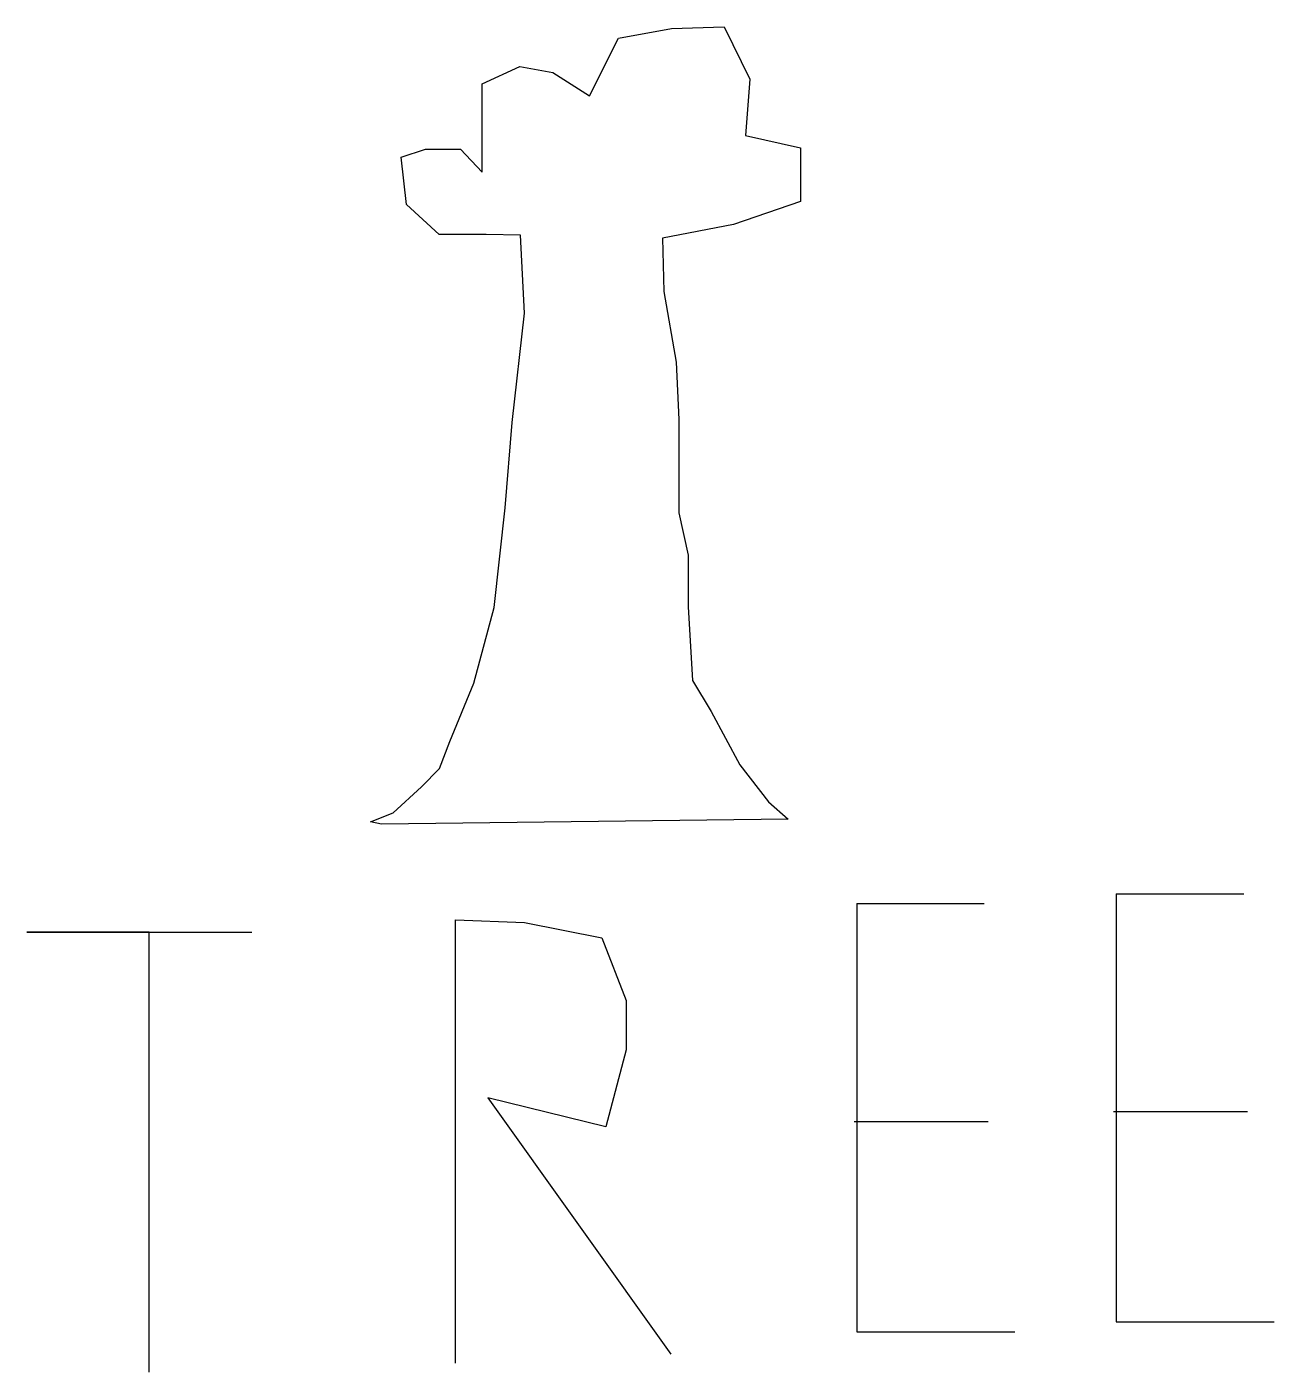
# Model space of a CAD drawing. Extents: x 0.53 to 4.52, y 0.5 to 4.81.
import ezdxf

# ---------------------------------------------------------------- set-up
doc = ezdxf.new("R2010")
doc.units = 0
doc.layers.add('Layer_1', color=7, linetype='CONTINUOUS')

msp = doc.modelspace()

# ---------------------------------------------------------------- linework, layer by layer
at = {"layer": 'Layer_1', "color": 7}
msp.add_lwpolyline([(1.625408, 2.263361), (1.698586, 2.292811), (1.788909, 2.375539), (1.846345, 2.434769), (1.879711, 2.52154), (1.955917, 2.707657), (2.021886, 2.949545), (2.056967, 3.269451), (2.078931, 3.541791), (2.118334, 3.892203), (2.105568, 4.141757), (1.996217, 4.144325), (1.845566, 4.144325), (1.741068, 4.239841), (1.724098, 4.391279), (1.801253, 4.416829), (1.913666, 4.416829), (1.982664, 4.343434), (1.982664, 4.500346), (1.982664, 4.626063), (2.103131, 4.682499), (2.209189, 4.66224), (2.326535, 4.588174), (2.419314, 4.772638), (2.589101, 4.803234), (2.758122, 4.808728), (2.839374, 4.641848), (2.826483, 4.460966), (3.002176, 4.421612), (3.002176, 4.250111), (2.787712, 4.175922), (2.560533, 4.132222), (2.564933, 3.962079), (2.604027, 3.735092), (2.612817, 3.551804), (2.612817, 3.252743), (2.642923, 3.117766), (2.642923, 2.952264), (2.656117, 2.716589), (2.716558, 2.616792), (2.807921, 2.446763), (2.899231, 2.32801), (2.962706, 2.272139), (1.660711, 2.256339)], close=True, dxfattribs=at)
for points in [[(4.012566, 2.033764), (4.012566, 0.662721), (4.518051, 0.662721)], [(4.012569, 2.033762), (4.420682, 2.033762)], [(3.182379, 2.002093), (3.182379, 0.631051), (3.687864, 0.631051)], [(3.182382, 2.002092), (3.590495, 2.002092)], [(1.897884, 0.531137), (1.897884, 1.950646), (2.118755, 1.941576), (2.366641, 1.892877), (2.444076, 1.691775), (2.444076, 1.533875), (2.378468, 1.287421), (2.000817, 1.380494), (2.587163, 0.559243)], [(0.917063, 0.502259), (0.917063, 1.910704), (0.525738, 1.910704), (1.245313, 1.910704)], [(4.004437, 1.336505), (4.43272, 1.336505)], [(3.17425, 1.304835), (3.602534, 1.304835)]]:
    msp.add_lwpolyline(points, dxfattribs=at)

doc.saveas('drawing.dxf')
